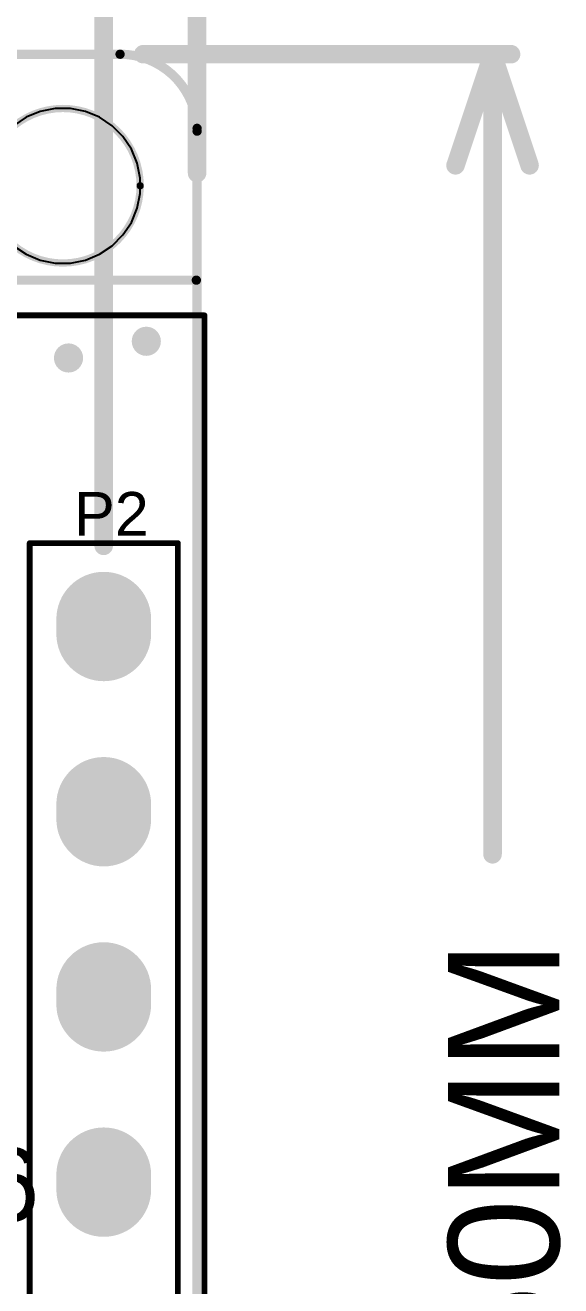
# Model space of a CAD drawing. Header units: millimetres. Extents: x 83.1 to 113.9, y 69.5 to 112.2.
# Drawn here: x 106.54 to 113.89, y 85.14 to 102.43 of the extents above; entities that cross this region are included whole.
import ezdxf

# ---------------------------------------------------------------- set-up
doc = ezdxf.new("R2010")
doc.units = ezdxf.units.MM
for name, color, linetype in [('KeepOutLayer', 6, 'Continuous'), ('Mechanical15', 56, 'Continuous'), ('MultiLayer', 9, 'Continuous'), ('PadHoleLayer', 156, 'Continuous'), ('TopOverlay', 2, 'Continuous'), ('ViaHoleLayer', 16, 'Continuous')]:
    doc.layers.add(name, color=color, linetype=linetype)
doc.styles.add('Arial', font='arial.ttf', dxfattribs={"height": 0.2})

# ---------------------------------------------------------------- blocks, each defined once
blk = doc.blocks.new('8_2_54MM_1')
at = {"layer": 'MultiLayer'}
h = blk.add_hatch(color=9, dxfattribs=at)
edge = h.paths.add_edge_path()
edge.add_arc((-7.72, 0), 0.65, 90, 270)
edge.add_line((-7.72, -0.65), (-7.52, -0.65))
edge.add_arc((-7.52, 0), 0.65, 270, 450)
edge.add_line((-7.52, 0.65), (-7.72, 0.65))
h = blk.add_hatch(color=9, dxfattribs=at)
edge = h.paths.add_edge_path()
edge.add_arc((-5.18, 0), 0.65, 90, 270)
edge.add_line((-5.18, -0.65), (-4.98, -0.65))
edge.add_arc((-4.98, 0), 0.65, 270, 450)
edge.add_line((-4.98, 0.65), (-5.18, 0.65))
h = blk.add_hatch(color=9, dxfattribs=at)
edge = h.paths.add_edge_path()
edge.add_arc((-2.64, 0), 0.65, 90, 270)
edge.add_line((-2.64, -0.65), (-2.44, -0.65))
edge.add_arc((-2.44, 0), 0.65, 270, 450)
edge.add_line((-2.44, 0.65), (-2.64, 0.65))
h = blk.add_hatch(color=9, dxfattribs=at)
edge = h.paths.add_edge_path()
edge.add_arc((-0.1, 0), 0.65, 90, 270)
edge.add_line((-0.1, -0.65), (0.1, -0.65))
edge.add_arc((0.1, 0), 0.65, 270, 450)
edge.add_line((0.1, 0.65), (-0.1, 0.65))
at = {"layer": 'PadHoleLayer'}
h = blk.add_hatch(color=156, dxfattribs=at)
edge = h.paths.add_edge_path()
edge.add_arc((-7.62, 0), 0.5, 0, 360)
h = blk.add_hatch(color=156, dxfattribs=at)
edge = h.paths.add_edge_path()
edge.add_arc((-5.08, 0), 0.5, 0, 360)
h = blk.add_hatch(color=156, dxfattribs=at)
edge = h.paths.add_edge_path()
edge.add_arc((-2.54, 0), 0.5, 0, 360)
h = blk.add_hatch(color=156, dxfattribs=at)
edge = h.paths.add_edge_path()
edge.add_arc((0, 0), 0.5, 0, 360)
at = {"layer": 'TopOverlay', "const_width": 0.08}
for points in [[(8.763, 1.016), (-8.763, 1.016)], [(-8.763, -1.016), (-8.763, 1.016)], [(8.763, -1.016), (-8.763, -1.016)]]:
    blk.add_lwpolyline(points, dxfattribs=at)
at = {"layer": 'TopOverlay', "const_width": 0.04}
for points in [[(-8.783, 1.016, 1), (-8.743, 1.016, 1)], [(-8.783, 1.016, 1), (-8.743, 1.016, 1)], [(-8.783, -1.016, 1), (-8.743, -1.016, 1)], [(-8.783, -1.016, 1), (-8.743, -1.016, 1)]]:
    blk.add_lwpolyline(points, format="xyb", close=True, dxfattribs=at)
blk = doc.blocks.new('T__QT___54')
at = {"layer": 'TopOverlay', "const_width": 0.08}
for points in [[(-8.93, 3.429), (8.977, 3.429)], [(8.977, 1.016), (8.977, 3.429)], [(8.977, -17.272), (8.977, 1.016)]]:
    blk.add_lwpolyline(points, dxfattribs=at)
at = {"layer": 'TopOverlay', "const_width": 0.04}
for points in [[(8.957, 3.429, 1), (8.997, 3.429, 1)], [(8.957, 3.429, 1), (8.997, 3.429, 1)], [(8.957, 1.016, 1), (8.997, 1.016, 1)], [(8.957, 1.016, 1), (8.997, 1.016, 1)]]:
    blk.add_lwpolyline(points, format="xyb", close=True, dxfattribs=at)

msp = doc.modelspace()

# ---------------------------------------------------------------- hatches: boundary and pattern name
at = {"layer": 'ViaHoleLayer'}
h = msp.add_hatch(color=16, dxfattribs=at)
edge = h.paths.add_edge_path()
edge.add_arc((108.204, 98.095), 0.2, 0, 360)
h = msp.add_hatch(color=16, dxfattribs=at)
edge = h.paths.add_edge_path()
edge.add_arc((107.137, 97.866), 0.2, 0, 360)

# ---------------------------------------------------------------- linework, layer by layer
at = {"layer": 'KeepOutLayer', "const_width": 0.127}
for points in [[(92.177, 102.032), (107.844, 102.032)], [(108.9, 72.977), (108.9, 101.016)]]:
    msp.add_lwpolyline(points, dxfattribs=at)
at = {"layer": 'KeepOutLayer'}
for points, const_width in [([(107.812, 102.032, 1), (107.876, 102.032, 1)], 0.0635), ([(107.812, 102.032, 1), (107.876, 102.032, 1)], 0.0635), ([(108.12, 100.228, 1), (106, 100.228, 1)], 0.1), ([(108.869, 101.016, 1), (108.932, 101.016, 1)], 0.0635), ([(108.869, 100.976, 1), (108.932, 100.976, 1)], 0.0635), ([(108.095, 100.228, 1), (108.145, 100.228, 1)], 0.05)]:
    msp.add_lwpolyline(points, format="xyb", close=True, dxfattribs=dict(at, const_width=const_width))
at = {"layer": 'KeepOutLayer', "const_width": 0.127}
msp.add_lwpolyline([(107.844, 102.032, -0.414214), (108.9, 100.976)], format="xyb", dxfattribs=at)
at = {"layer": 'Mechanical15', "const_width": 0.254}
for points in [[(108.9, 100.401), (108.9, 111.862)], [(107.62, 95.289), (107.62, 107.975)], [(108.162, 102.032), (113.208, 102.032)], [(112.446, 100.508), (112.954, 102.032)], [(112.954, 91.059), (112.954, 102.032)], [(112.954, 102.032), (113.462, 100.508)]]:
    msp.add_lwpolyline(points, dxfattribs=at)
at = {"layer": 'Mechanical15', "const_width": 0.127}
for points in [[(108.098, 102.032, 1), (108.225, 102.032, 1)], [(112.89, 102.032, 1), (113.017, 102.032, 1)], [(112.89, 102.032, 1), (113.017, 102.032, 1)], [(112.89, 102.032, 1), (113.017, 102.032, 1)], [(113.144, 102.032, 1), (113.271, 102.032, 1)], [(112.382, 100.508, 1), (112.509, 100.508, 1)], [(113.398, 100.508, 1), (113.525, 100.508, 1)], [(108.837, 100.401, 1), (108.964, 100.401, 1)], [(107.556, 95.289, 1), (107.683, 95.289, 1)], [(112.89, 91.059, 1), (113.017, 91.059, 1)]]:
    msp.add_lwpolyline(points, format="xyb", close=True, dxfattribs=at)
at = {"layer": 'MultiLayer'}
for p, q in [((106.558, 101.168), (106.384, 101.052)), ((106.75, 101.248), (106.558, 101.168)), ((106.955, 101.288), (106.75, 101.248)), ((107.06, 101.288), (106.955, 101.288)), ((107.164, 101.288), (107.06, 101.288)), ((107.369, 101.248), (107.164, 101.288)), ((107.562, 101.168), (107.369, 101.248)), ((107.735, 101.052), (107.562, 101.168)), ((107.883, 100.904), (107.735, 101.052)), ((107.999, 100.73), (107.883, 100.904)), ((108.079, 100.538), (107.999, 100.73)), ((108.12, 100.333), (108.079, 100.538)), ((108.12, 100.228), (108.12, 100.333)), ((108.079, 99.919), (108.12, 100.124)), ((108.12, 100.124), (108.12, 100.228)), ((107.999, 99.726), (108.079, 99.919)), ((107.883, 99.553), (107.999, 99.726)), ((107.735, 99.405), (107.883, 99.553)), ((106.384, 99.405), (106.558, 99.289)), ((106.558, 99.289), (106.75, 99.209)), ((107.369, 99.209), (107.562, 99.289)), ((107.562, 99.289), (107.735, 99.405)), ((106.75, 99.209), (106.955, 99.168)), ((106.955, 99.168), (107.06, 99.168)), ((107.06, 99.168), (107.164, 99.168)), ((107.164, 99.168), (107.369, 99.209))]:
    msp.add_line(p, q, dxfattribs=at)
at = {"layer": 'TopOverlay', "const_width": 0.127}
msp.add_lwpolyline([(97.46, 98.933), (108.89, 98.933)], dxfattribs=at)
at = {"layer": 'TopOverlay', "const_width": 0.0635}
msp.add_lwpolyline([(108.858, 98.933, 1), (108.922, 98.933, 1)], format="xyb", close=True, dxfattribs=at)

# ---------------------------------------------------------------- block references
msp.add_blockref('T__QT___54', (100.025, 95.021))
at = {"rotation": 270}
msp.add_blockref('8_2_54MM_1', (107.62, 86.563), dxfattribs=at)

# ---------------------------------------------------------------- texts
at = {"layer": 'Mechanical15', "style": 'Arial'}
msp.add_text('31.60MM', height=1.524, rotation=90, dxfattribs=at).set_placement((113.868, 81.003))
at = {"layer": 'TopOverlay', "style": 'Arial'}
msp.add_text('P2', height=0.6, dxfattribs=at).set_placement((107.213, 95.428))
msp.add_text('16', height=1, rotation=360, dxfattribs=at).set_placement((105.181, 86.03))

doc.saveas('drawing.dxf')
